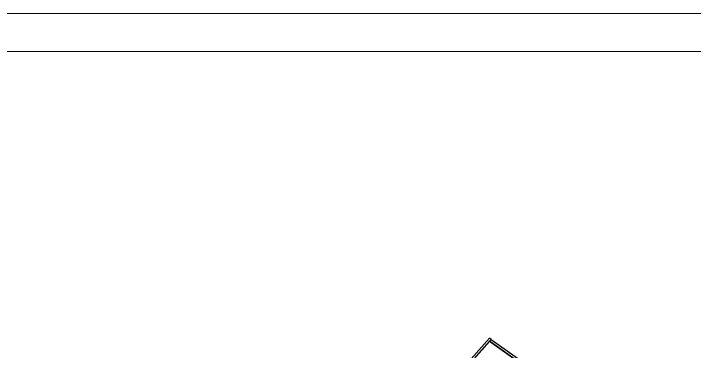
# Model space of a CAD drawing. Header units: millimetres. Extents: x -1533 to 3873, y -634 to 3374.
# Drawn here: x 1653 to 3038, y 2685 to 3374 of the extents above; entities that cross this region are included whole.
import ezdxf

# ---------------------------------------------------------------- set-up
doc = ezdxf.new("R2010")
doc.units = ezdxf.units.MM
doc.header["$MEASUREMENT"] = 0
doc.layers.add('tabelka', color=155, linetype='Continuous')

msp = doc.modelspace()

# ---------------------------------------------------------------- linework, layer by layer
for p, q in [((2516.91206, 2595.10193), (2621.24078, 2712.08784)), ((2621.24078, 2705.62337), (2532.50813, 2606.12566)), ((2533.28797, 2606.67687), (2621.1647, 2705.21483)), ((2621.24078, 2705.16103), (2621.1647, 2705.21483)), ((2624.77632, 2709.58784), (2621.24078, 2712.08784)), ((2621.24078, 2705.62337), (2624.77632, 2709.58784)), ((2621.24078, 2705.16103), (2621.24078, 2705.62337)), ((2741.44894, 2620.62337), (2621.24078, 2705.62337)), ((2741.0193, 2620.46483), (2621.24078, 2705.16103)), ((2624.77632, 2709.58784), (2744.98447, 2624.58784))]:
    msp.add_line(p, q)
at = {"layer": 'tabelka', "lineweight": 5}
for points in [[(-1533.38473, 3373.87776), (3872.98413, 3373.87776), (3872.98413, -633.77629), (-1533.38473, -633.77629)], [(-1455.98473, 3296.47776), (3795.58413, 3296.47776), (3795.58413, -556.37629), (-1455.98473, -556.37629)]]:
    msp.add_lwpolyline(points, close=True, dxfattribs=at)

doc.saveas('drawing.dxf')
